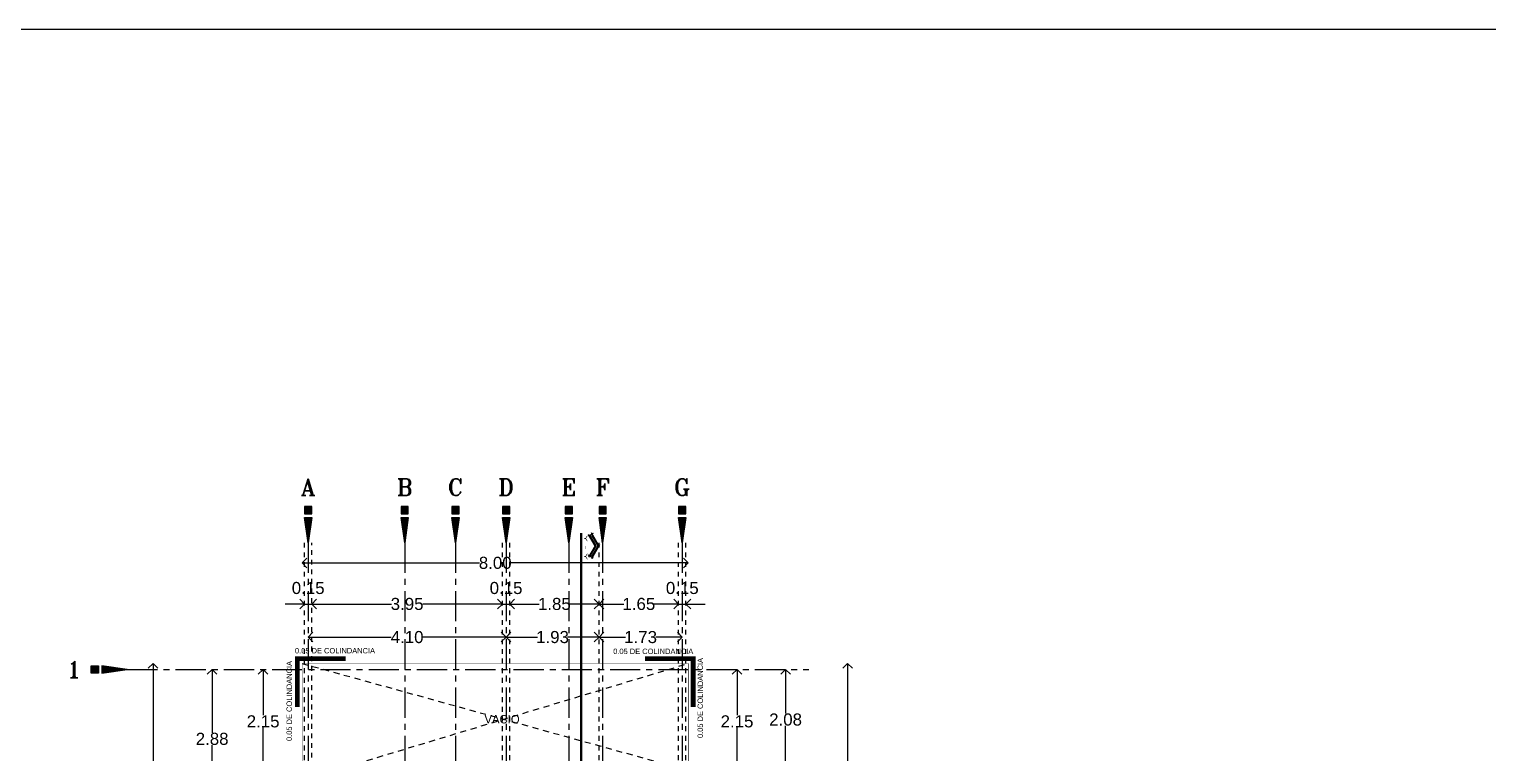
# Model space of a CAD drawing. Header units: metres. Extents: x -58 to 722, y -1100 to 345.
# Drawn here: x 48.86 to 79.07, y -481.04 to -466.05 of the extents above; entities that cross this region are included whole.
import ezdxf
from ezdxf.enums import TextEntityAlignment as Align

# ---------------------------------------------------------------- set-up
doc = ezdxf.new("R2010")
doc.units = ezdxf.units.M
doc.header["$MEASUREMENT"] = 0
for name, pattern in [('ACAD_ISO07W100', [3, 0, -3]), ('CENTER2', [1.125, 0.75, -0.125, 0.125, -0.125]), ('CENTERX2', [4, 2.5, -0.5, 0.5, -0.5]), ('HIDDEN2', [0.1875, 0.125, -0.0625])]:
    doc.linetypes.add(name, pattern=pattern)
doc.layers.get('0').update_dxf_attribs({"color": 255})
doc.layers.get('DEFPOINTS').update_dxf_attribs({"color": 250})
for name, color, linetype in [('FSR_ARQ_001TERRENO', 8, 'Continuous'), ('FSR_ARQ_007PROYECCIONES', 200, 'HIDDEN2'), ('FSR_ARQ_014TEXTOS', 142, 'Continuous'), ('FSR_ARQ_015COTAS', 125, 'Continuous'), ('FSR_ARQ_016EJES', 135, 'CENTER2'), ('FSR_ARQ_017EJESTEXT', 135, 'Continuous'), ('FSR_ARQ_022AREAS', 110, 'Continuous'), ('FSR_ARQ_024LINEACORTE', 10, 'Continuous')]:
    doc.layers.add(name, color=color, linetype=linetype)
doc.styles.add('Arial', font='arial.ttf')
doc.styles.add('ESPACIOS', font='GOTHIC.TTF')
doc.styles.add('ROMANT', font='romant.shx')
doc.styles.add('style1', font='arial.ttf')
doc.dimstyles.new('PP_PACO', dxfattribs={"dimtxt": 0.18, "dimasz": 0.075, "dimexe": 0.075, "dimexo": 0, "dimgap": 0, "dimtad": 0, "dimtih": 1, "dimtoh": 1, "dimzin": 1, "dimdsep": 46, "dimtxsty": 'style1', "dimcen": 0.15, "dimse1": 1, "dimse2": 1, "dimclrd": 256, "dimclre": 256, "dimadec": 0, "dimazin": 0, "dimtfac": 1, "dimtmove": 0, "dimatfit": 3, "dimfxl": 0.075, "dimarcsym": 0})

# ---------------------------------------------------------------- blocks, each defined once
blk = doc.blocks.new('Di-p0101')
at = {"const_width": 0.2}
blk.add_lwpolyline([(0, 0.8), (0, 1)], dxfattribs=at)
for points in [[(0.1, 1), (0.1, 0.8), (-0.1, 0.8), (-0.1, 1)], [(0, 0), (0.1, 0.7), (-0.1, 0.7)]]:
    blk.add_lwpolyline(points, close=True)
blk.add_lwpolyline([(0, 0, 0, 0.2, 0), (0, 0.7, 0.2, 0.2, 0)], format="xyseb")
at = {"style": 'ROMANT'}
blk.add_attdef('1', text='', height=0.6, dxfattribs=at).set_placement((0, 1.3), align=Align.CENTER)
blk = doc.blocks.new('Di-p0102')
at = {"const_width": 0.2}
blk.add_lwpolyline([(-0.8, 0), (-1, 0)], dxfattribs=at)
for points in [[(-1, 0.1), (-0.8, 0.1), (-0.8, -0.1), (-1, -0.1)], [(0, 0), (-0.7, 0.1), (-0.7, -0.1)]]:
    blk.add_lwpolyline(points, close=True)
blk.add_lwpolyline([(0, 0, 0, 0.2, 0), (-0.7, 0, 0.2, 0.2, 0)], format="xyseb")
at = {"style": 'ROMANT'}
blk.add_attdef('A', text='', height=0.6, dxfattribs=at).set_placement((-1.3, 0), align=Align.MIDDLE_RIGHT)
blk = doc.blocks.new('_Open90')
at = {"color": 0, "linetype": 'ByBlock', "lineweight": -2}
for p, q in [((0, 0), (-1, 0)), ((-0.5, 0.5), (0, 0)), ((0, 0), (-0.5, -0.5))]:
    blk.add_line(p, q, dxfattribs=at)
blk = doc.blocks.new('*D450')
at = {"layer": 'DEFPOINTS', "color": 0, "ltscale": 0.005, "transparency": 16777216}
for p in [(53.704, -479.311), (53.897, -479.311), (53.927, -481.462)]:
    blk.add_point(p, dxfattribs=at)
at = {"layer": 'FSR_ARQ_015COTAS', "lineweight": -2, "ltscale": 0.005, "transparency": 16777216}
for p, q in [((53.704, -479.511), (53.704, -480.259)), ((53.704, -481.262), (53.704, -480.514))]:
    blk.add_line(p, q, dxfattribs=at)
at = {"layer": 'FSR_ARQ_015COTAS', "lineweight": -2, "ltscale": 0.005, "transparency": 16777216, "xscale": 0.2, "yscale": 0.2, "zscale": 0.2}
for p, rotation in [((53.704, -479.311), 90), ((53.704, -481.462), 270)]:
    blk.add_blockref('_Open90', p, dxfattribs=dict(at, rotation=rotation))
at = {"layer": 'FSR_ARQ_015COTAS', "color": 0, "ltscale": 0.005, "transparency": 16777216, "insert": (53.704, -480.387), "char_height": 0.25, "attachment_point": 5, "style": 'style1'}
blk.add_mtext('2.15', dxfattribs=at)
blk = doc.blocks.new('*D451')
at = {"layer": 'DEFPOINTS', "color": 0, "ltscale": 0.005, "transparency": 16777216}
for p in [(52.921, -479.311), (52.648, -482.187), (52.921, -482.187)]:
    blk.add_point(p, dxfattribs=at)
at = {"layer": 'FSR_ARQ_015COTAS', "lineweight": -2, "ltscale": 0.005, "transparency": 16777216}
for p, q in [((52.648, -479.511), (52.648, -480.621)), ((52.648, -481.987), (52.648, -480.876))]:
    blk.add_line(p, q, dxfattribs=at)
at = {"layer": 'FSR_ARQ_015COTAS', "lineweight": -2, "ltscale": 0.005, "transparency": 16777216, "xscale": 0.2, "yscale": 0.2, "zscale": 0.2}
for p, rotation in [((52.648, -479.311), 90), ((52.648, -482.187), 270)]:
    blk.add_blockref('_Open90', p, dxfattribs=dict(at, rotation=rotation))
at = {"layer": 'FSR_ARQ_015COTAS', "color": 0, "ltscale": 0.005, "transparency": 16777216, "insert": (52.648, -480.749), "char_height": 0.25, "attachment_point": 5, "style": 'style1'}
blk.add_mtext('2.88', dxfattribs=at)
blk = doc.blocks.new('*D458')
at = {"layer": 'DEFPOINTS', "color": 0, "ltscale": 0.005, "transparency": 16777216}
for p in [(54.512, -479.186), (51.423, -494.186), (54.512, -494.186)]:
    blk.add_point(p, dxfattribs=at)
at = {"layer": 'FSR_ARQ_015COTAS', "lineweight": -2, "ltscale": 0.005, "transparency": 16777216}
for p, q in [((51.423, -479.386), (51.423, -486.558)), ((51.423, -493.986), (51.423, -486.814))]:
    blk.add_line(p, q, dxfattribs=at)
at = {"layer": 'FSR_ARQ_015COTAS', "lineweight": -2, "ltscale": 0.005, "transparency": 16777216, "xscale": 0.2, "yscale": 0.2, "zscale": 0.2}
for p, rotation in [((51.423, -479.186), 90), ((51.423, -494.186), 270)]:
    blk.add_blockref('_Open90', p, dxfattribs=dict(at, rotation=rotation))
at = {"layer": 'FSR_ARQ_015COTAS', "color": 0, "ltscale": 0.005, "transparency": 16777216, "insert": (51.423, -486.686), "char_height": 0.25, "attachment_point": 5, "style": 'style1'}
blk.add_mtext('15.00', dxfattribs=at)
blk = doc.blocks.new('*D459')
at = {"layer": 'DEFPOINTS', "color": 0, "ltscale": 0.005, "transparency": 16777216}
for p in [(63.202, -479.311), (63.202, -481.462), (63.521, -481.462)]:
    blk.add_point(p, dxfattribs=at)
at = {"layer": 'FSR_ARQ_015COTAS', "lineweight": -2, "ltscale": 0.005, "transparency": 16777216}
for p, q in [((63.521, -479.511), (63.521, -480.259)), ((63.521, -481.262), (63.521, -480.514))]:
    blk.add_line(p, q, dxfattribs=at)
at = {"layer": 'FSR_ARQ_015COTAS', "lineweight": -2, "ltscale": 0.005, "transparency": 16777216, "xscale": 0.2, "yscale": 0.2, "zscale": 0.2}
for p, rotation in [((63.521, -479.311), 90), ((63.521, -481.462), 270)]:
    blk.add_blockref('_Open90', p, dxfattribs=dict(at, rotation=rotation))
at = {"layer": 'FSR_ARQ_015COTAS', "color": 0, "ltscale": 0.005, "transparency": 16777216, "insert": (63.521, -480.387), "char_height": 0.25, "attachment_point": 5, "style": 'style1'}
blk.add_mtext('2.15', dxfattribs=at)
blk = doc.blocks.new('*D465')
at = {"layer": 'DEFPOINTS', "color": 0, "ltscale": 0.005, "transparency": 16777216}
for p in [(64.319, -479.311), (64.319, -481.387), (64.527, -481.387)]:
    blk.add_point(p, dxfattribs=at)
at = {"layer": 'FSR_ARQ_015COTAS', "lineweight": -2, "ltscale": 0.005, "transparency": 16777216}
for p, q in [((64.527, -479.511), (64.527, -480.221)), ((64.527, -481.187), (64.527, -480.477))]:
    blk.add_line(p, q, dxfattribs=at)
at = {"layer": 'FSR_ARQ_015COTAS', "lineweight": -2, "ltscale": 0.005, "transparency": 16777216, "xscale": 0.2, "yscale": 0.2, "zscale": 0.2}
for p, rotation in [((64.527, -479.311), 90), ((64.527, -481.387), 270)]:
    blk.add_blockref('_Open90', p, dxfattribs=dict(at, rotation=rotation))
at = {"layer": 'FSR_ARQ_015COTAS', "color": 0, "ltscale": 0.005, "transparency": 16777216, "insert": (64.527, -480.349), "char_height": 0.25, "attachment_point": 5, "style": 'style1'}
blk.add_mtext('2.08', dxfattribs=at)
blk = doc.blocks.new('*D476')
at = {"layer": 'DEFPOINTS', "color": 0, "ltscale": 0.005, "transparency": 16777216}
for p in [(62.29, -479.186), (65.81, -479.186), (62.29, -494.186)]:
    blk.add_point(p, dxfattribs=at)
at = {"layer": 'FSR_ARQ_015COTAS', "lineweight": -2, "ltscale": 0.005, "transparency": 16777216}
for p, q in [((65.81, -479.386), (65.81, -486.558)), ((65.81, -493.986), (65.81, -486.814))]:
    blk.add_line(p, q, dxfattribs=at)
at = {"layer": 'FSR_ARQ_015COTAS', "lineweight": -2, "ltscale": 0.005, "transparency": 16777216, "xscale": 0.2, "yscale": 0.2, "zscale": 0.2}
for p, rotation in [((65.81, -479.186), 90), ((65.81, -494.186), 270)]:
    blk.add_blockref('_Open90', p, dxfattribs=dict(at, rotation=rotation))
at = {"layer": 'FSR_ARQ_015COTAS', "color": 0, "ltscale": 0.005, "transparency": 16777216, "insert": (65.81, -486.686), "char_height": 0.25, "attachment_point": 5, "style": 'style1'}
blk.add_mtext('15.00', dxfattribs=at)
blk = doc.blocks.new('*D488')
at = {"layer": 'DEFPOINTS', "color": 0, "ltscale": 0.005, "transparency": 16777216}
for p in [(54.637, -478.838), (58.737, -478.641), (58.737, -478.838)]:
    blk.add_point(p, dxfattribs=at)
at = {"layer": 'FSR_ARQ_015COTAS', "lineweight": -2, "ltscale": 0.005, "transparency": 16777216}
for p, q in [((54.837, -478.641), (56.358, -478.641)), ((58.537, -478.641), (57.016, -478.641))]:
    blk.add_line(p, q, dxfattribs=at)
at = {"layer": 'FSR_ARQ_015COTAS', "lineweight": -2, "ltscale": 0.005, "transparency": 16777216, "xscale": 0.2, "yscale": 0.2, "zscale": 0.2, "rotation": 180}
blk.add_blockref('_Open90', (54.637, -478.641), dxfattribs=at)
at = {"layer": 'FSR_ARQ_015COTAS', "lineweight": -2, "ltscale": 0.005, "transparency": 16777216, "xscale": 0.2, "yscale": 0.2, "zscale": 0.2}
blk.add_blockref('_Open90', (58.737, -478.641), dxfattribs=at)
at = {"layer": 'FSR_ARQ_015COTAS', "color": 0, "ltscale": 0.005, "transparency": 16777216, "insert": (56.687, -478.641), "char_height": 0.25, "attachment_point": 5, "style": 'style1'}
blk.add_mtext('4.10', dxfattribs=at)
blk = doc.blocks.new('*D489')
at = {"layer": 'DEFPOINTS', "color": 0, "ltscale": 0.005, "transparency": 16777216}
for p in [(58.737, -478.838), (60.662, -478.641), (60.662, -478.732)]:
    blk.add_point(p, dxfattribs=at)
at = {"layer": 'FSR_ARQ_015COTAS', "lineweight": -2, "ltscale": 0.005, "transparency": 16777216}
for p, q in [((58.937, -478.641), (59.386, -478.641)), ((60.462, -478.641), (60.012, -478.641))]:
    blk.add_line(p, q, dxfattribs=at)
at = {"layer": 'FSR_ARQ_015COTAS', "lineweight": -2, "ltscale": 0.005, "transparency": 16777216, "xscale": 0.2, "yscale": 0.2, "zscale": 0.2, "rotation": 180}
blk.add_blockref('_Open90', (58.737, -478.641), dxfattribs=at)
at = {"layer": 'FSR_ARQ_015COTAS', "lineweight": -2, "ltscale": 0.005, "transparency": 16777216, "xscale": 0.2, "yscale": 0.2, "zscale": 0.2}
blk.add_blockref('_Open90', (60.662, -478.641), dxfattribs=at)
at = {"layer": 'FSR_ARQ_015COTAS', "color": 0, "ltscale": 0.005, "transparency": 16777216, "insert": (59.699, -478.641), "char_height": 0.25, "attachment_point": 5, "style": 'style1'}
blk.add_mtext('1.93', dxfattribs=at)
blk = doc.blocks.new('*D490')
at = {"layer": 'DEFPOINTS', "color": 0, "ltscale": 0.005, "transparency": 16777216}
for p in [(60.662, -478.732), (62.387, -478.641), (62.387, -478.791)]:
    blk.add_point(p, dxfattribs=at)
at = {"layer": 'FSR_ARQ_015COTAS', "lineweight": -2, "ltscale": 0.005, "transparency": 16777216}
for p, q in [((60.862, -478.641), (61.211, -478.641)), ((62.187, -478.641), (61.837, -478.641))]:
    blk.add_line(p, q, dxfattribs=at)
at = {"layer": 'FSR_ARQ_015COTAS', "lineweight": -2, "ltscale": 0.005, "transparency": 16777216, "xscale": 0.2, "yscale": 0.2, "zscale": 0.2, "rotation": 180}
blk.add_blockref('_Open90', (60.662, -478.641), dxfattribs=at)
at = {"layer": 'FSR_ARQ_015COTAS', "lineweight": -2, "ltscale": 0.005, "transparency": 16777216, "xscale": 0.2, "yscale": 0.2, "zscale": 0.2}
blk.add_blockref('_Open90', (62.387, -478.641), dxfattribs=at)
at = {"layer": 'FSR_ARQ_015COTAS', "color": 0, "ltscale": 0.005, "transparency": 16777216, "insert": (61.524, -478.641), "char_height": 0.25, "attachment_point": 5, "style": 'style1'}
blk.add_mtext('1.73', dxfattribs=at)
blk = doc.blocks.new('*D491')
at = {"layer": 'DEFPOINTS', "color": 0, "ltscale": 0.005, "transparency": 16777216}
for p in [(54.712, -477.955), (54.562, -478.239), (54.712, -478.239)]:
    blk.add_point(p, dxfattribs=at)
at = {"layer": 'FSR_ARQ_015COTAS', "lineweight": -2, "ltscale": 0.005, "transparency": 16777216}
for p, q in [((54.362, -477.955), (54.162, -477.955)), ((54.562, -477.955), (54.712, -477.955)), ((54.912, -477.955), (55.112, -477.955))]:
    blk.add_line(p, q, dxfattribs=at)
at = {"layer": 'FSR_ARQ_015COTAS', "lineweight": -2, "ltscale": 0.005, "transparency": 16777216, "xscale": 0.2, "yscale": 0.2, "zscale": 0.2}
blk.add_blockref('_Open90', (54.562, -477.955), dxfattribs=at)
at = {"layer": 'FSR_ARQ_015COTAS', "lineweight": -2, "ltscale": 0.005, "transparency": 16777216, "xscale": 0.2, "yscale": 0.2, "zscale": 0.2, "rotation": 180}
blk.add_blockref('_Open90', (54.712, -477.955), dxfattribs=at)
at = {"layer": 'FSR_ARQ_015COTAS', "color": 0, "ltscale": 0.005, "transparency": 16777216, "insert": (54.637, -477.625), "char_height": 0.25, "attachment_point": 5, "style": 'style1'}
blk.add_mtext('0.15', dxfattribs=at)
blk = doc.blocks.new('*D492')
at = {"layer": 'DEFPOINTS', "color": 0, "ltscale": 0.005, "transparency": 16777216}
for p in [(58.662, -477.955), (54.712, -478.239), (58.662, -478.423)]:
    blk.add_point(p, dxfattribs=at)
at = {"layer": 'FSR_ARQ_015COTAS', "lineweight": -2, "ltscale": 0.005, "transparency": 16777216}
for p, q in [((54.912, -477.955), (56.361, -477.955)), ((58.462, -477.955), (57.012, -477.955))]:
    blk.add_line(p, q, dxfattribs=at)
at = {"layer": 'FSR_ARQ_015COTAS', "lineweight": -2, "ltscale": 0.005, "transparency": 16777216, "xscale": 0.2, "yscale": 0.2, "zscale": 0.2, "rotation": 180}
blk.add_blockref('_Open90', (54.712, -477.955), dxfattribs=at)
at = {"layer": 'FSR_ARQ_015COTAS', "lineweight": -2, "ltscale": 0.005, "transparency": 16777216, "xscale": 0.2, "yscale": 0.2, "zscale": 0.2}
blk.add_blockref('_Open90', (58.662, -477.955), dxfattribs=at)
at = {"layer": 'FSR_ARQ_015COTAS', "color": 0, "ltscale": 0.005, "transparency": 16777216, "insert": (56.687, -477.955), "char_height": 0.25, "attachment_point": 5, "style": 'style1'}
blk.add_mtext('3.95', dxfattribs=at)
blk = doc.blocks.new('*D493')
at = {"layer": 'DEFPOINTS', "color": 0, "ltscale": 0.005, "transparency": 16777216}
for p in [(58.812, -477.955), (58.662, -478.423), (58.812, -478.449)]:
    blk.add_point(p, dxfattribs=at)
at = {"layer": 'FSR_ARQ_015COTAS', "lineweight": -2, "ltscale": 0.005, "transparency": 16777216}
for p, q in [((58.462, -477.955), (58.262, -477.955)), ((58.662, -477.955), (58.812, -477.955)), ((59.012, -477.955), (59.212, -477.955))]:
    blk.add_line(p, q, dxfattribs=at)
at = {"layer": 'FSR_ARQ_015COTAS', "lineweight": -2, "ltscale": 0.005, "transparency": 16777216, "xscale": 0.2, "yscale": 0.2, "zscale": 0.2}
blk.add_blockref('_Open90', (58.662, -477.955), dxfattribs=at)
at = {"layer": 'FSR_ARQ_015COTAS', "lineweight": -2, "ltscale": 0.005, "transparency": 16777216, "xscale": 0.2, "yscale": 0.2, "zscale": 0.2, "rotation": 180}
blk.add_blockref('_Open90', (58.812, -477.955), dxfattribs=at)
at = {"layer": 'FSR_ARQ_015COTAS', "color": 0, "ltscale": 0.005, "transparency": 16777216, "insert": (58.737, -477.625), "char_height": 0.25, "attachment_point": 5, "style": 'style1'}
blk.add_mtext('0.15', dxfattribs=at)
blk = doc.blocks.new('*D494')
at = {"layer": 'DEFPOINTS', "color": 0, "ltscale": 0.005, "transparency": 16777216}
for p in [(60.662, -477.955), (58.812, -478.449), (60.662, -478.462)]:
    blk.add_point(p, dxfattribs=at)
at = {"layer": 'FSR_ARQ_015COTAS', "lineweight": -2, "ltscale": 0.005, "transparency": 16777216}
for p, q in [((59.012, -477.955), (59.423, -477.955)), ((60.462, -477.955), (60.051, -477.955))]:
    blk.add_line(p, q, dxfattribs=at)
at = {"layer": 'FSR_ARQ_015COTAS', "lineweight": -2, "ltscale": 0.005, "transparency": 16777216, "xscale": 0.2, "yscale": 0.2, "zscale": 0.2, "rotation": 180}
blk.add_blockref('_Open90', (58.812, -477.955), dxfattribs=at)
at = {"layer": 'FSR_ARQ_015COTAS', "lineweight": -2, "ltscale": 0.005, "transparency": 16777216, "xscale": 0.2, "yscale": 0.2, "zscale": 0.2}
blk.add_blockref('_Open90', (60.662, -477.955), dxfattribs=at)
at = {"layer": 'FSR_ARQ_015COTAS', "color": 0, "ltscale": 0.005, "transparency": 16777216, "insert": (59.737, -477.955), "char_height": 0.25, "attachment_point": 5, "style": 'style1'}
blk.add_mtext('1.85', dxfattribs=at)
blk = doc.blocks.new('*D495')
at = {"layer": 'DEFPOINTS', "color": 0, "ltscale": 0.005, "transparency": 16777216}
for p in [(62.312, -477.955), (60.662, -478.462), (62.312, -478.421)]:
    blk.add_point(p, dxfattribs=at)
at = {"layer": 'FSR_ARQ_015COTAS', "lineweight": -2, "ltscale": 0.005, "transparency": 16777216}
for p, q in [((60.862, -477.955), (61.173, -477.955)), ((62.112, -477.955), (61.801, -477.955))]:
    blk.add_line(p, q, dxfattribs=at)
at = {"layer": 'FSR_ARQ_015COTAS', "lineweight": -2, "ltscale": 0.005, "transparency": 16777216, "xscale": 0.2, "yscale": 0.2, "zscale": 0.2, "rotation": 180}
blk.add_blockref('_Open90', (60.662, -477.955), dxfattribs=at)
at = {"layer": 'FSR_ARQ_015COTAS', "lineweight": -2, "ltscale": 0.005, "transparency": 16777216, "xscale": 0.2, "yscale": 0.2, "zscale": 0.2}
blk.add_blockref('_Open90', (62.312, -477.955), dxfattribs=at)
at = {"layer": 'FSR_ARQ_015COTAS', "color": 0, "ltscale": 0.005, "transparency": 16777216, "insert": (61.487, -477.955), "char_height": 0.25, "attachment_point": 5, "style": 'style1'}
blk.add_mtext('1.65', dxfattribs=at)
blk = doc.blocks.new('*D496')
at = {"layer": 'DEFPOINTS', "color": 0, "ltscale": 0.005, "transparency": 16777216}
for p in [(62.462, -477.955), (62.312, -478.421), (62.462, -478.425)]:
    blk.add_point(p, dxfattribs=at)
at = {"layer": 'FSR_ARQ_015COTAS', "lineweight": -2, "ltscale": 0.005, "transparency": 16777216}
for p, q in [((62.112, -477.955), (61.912, -477.955)), ((62.312, -477.955), (62.462, -477.955)), ((62.662, -477.955), (62.862, -477.955))]:
    blk.add_line(p, q, dxfattribs=at)
at = {"layer": 'FSR_ARQ_015COTAS', "lineweight": -2, "ltscale": 0.005, "transparency": 16777216, "xscale": 0.2, "yscale": 0.2, "zscale": 0.2}
blk.add_blockref('_Open90', (62.312, -477.955), dxfattribs=at)
at = {"layer": 'FSR_ARQ_015COTAS', "lineweight": -2, "ltscale": 0.005, "transparency": 16777216, "xscale": 0.2, "yscale": 0.2, "zscale": 0.2, "rotation": 180}
blk.add_blockref('_Open90', (62.462, -477.955), dxfattribs=at)
at = {"layer": 'FSR_ARQ_015COTAS', "color": 0, "ltscale": 0.005, "transparency": 16777216, "insert": (62.387, -477.625), "char_height": 0.25, "attachment_point": 5, "style": 'style1'}
blk.add_mtext('0.15', dxfattribs=at)
blk = doc.blocks.new('*D497')
at = {"layer": 'DEFPOINTS', "color": 0, "ltscale": 0.005, "transparency": 16777216}
for p in [(62.512, -477.104), (54.512, -479.186), (62.512, -479.186)]:
    blk.add_point(p, dxfattribs=at)
at = {"layer": 'FSR_ARQ_015COTAS', "lineweight": -2, "ltscale": 0.005, "transparency": 16777216}
for p, q in [((54.712, -477.104), (58.187, -477.104)), ((62.312, -477.104), (58.836, -477.104))]:
    blk.add_line(p, q, dxfattribs=at)
at = {"layer": 'FSR_ARQ_015COTAS', "lineweight": -2, "ltscale": 0.005, "transparency": 16777216, "xscale": 0.2, "yscale": 0.2, "zscale": 0.2, "rotation": 180}
blk.add_blockref('_Open90', (54.512, -477.104), dxfattribs=at)
at = {"layer": 'FSR_ARQ_015COTAS', "lineweight": -2, "ltscale": 0.005, "transparency": 16777216, "xscale": 0.2, "yscale": 0.2, "zscale": 0.2}
blk.add_blockref('_Open90', (62.512, -477.104), dxfattribs=at)
at = {"layer": 'FSR_ARQ_015COTAS', "color": 0, "ltscale": 0.005, "transparency": 16777216, "insert": (58.512, -477.104), "char_height": 0.25, "attachment_point": 5, "style": 'style1'}
blk.add_mtext('8.00', dxfattribs=at)
blk = doc.blocks.new('Flecha_1')
blk.add_hatch(color=256).paths.add_polyline_path([(0, 0.00076), (0.00304, -0.001), (0.00285, -0.00132), (0, 0.00032), (-0.00285, -0.00132), (-0.00304, -0.001)])
for p, q in [((0.00032, 0.00127), (-0.00375, -0.00108)), ((0, 0), (-0.00328, -0.00189)), ((-0.00032, 0.00127), (0.00375, -0.00108)), ((0, 0), (0.00328, -0.00189)), ((-0.00361, -0.00057), (-0.00277, -0.00203)), ((0.00361, -0.00057), (0.00277, -0.00203))]:
    blk.add_line(p, q)
blk.add_lwpolyline([(0, 0.00076), (0.00304, -0.001), (0.00285, -0.00132), (0, 0.00032), (-0.00285, -0.00132), (-0.00304, -0.001)], close=True)
blk = doc.blocks.new('Acceso')
at = {"xscale": 2.4, "yscale": 2.4, "zscale": 2.4}
blk.add_blockref('Flecha_1', (0, -0.0026), dxfattribs=at)
at = {"style": 'Arial', "flags": 8}
for width, p, p2 in [(1.355995, (-0.009, -0.0102), (0.009, -0.0102)), (8.566837, (-0.009, -0.0132), (0.009, -0.0132))]:
    blk.add_attdef('A', text='', height=0.00225, dxfattribs=dict(at, width=width)).set_placement(p, p2, align=Align.FIT)

msp = doc.modelspace()

# ---------------------------------------------------------------- linework, layer by layer
at = {"layer": 'DEFPOINTS', "linetype": 'ACAD_ISO07W100', "ltscale": 0.005}
for p, q in [((54.562, -482.187), (54.562, -476.686)), ((54.712, -482.337), (54.712, -476.686)), ((58.662, -485.987), (58.662, -476.686)), ((58.812, -485.987), (58.812, -476.686)), ((60.662, -485.987), (60.662, -476.686)), ((62.312, -485.987), (62.312, -476.686)), ((62.462, -485.987), (62.462, -476.686))]:
    msp.add_line(p, q, dxfattribs=at)
at = {"layer": 'FSR_ARQ_001TERRENO', "const_width": 0.1}
for points in [[(54.412, -480.086), (54.412, -479.086), (55.412, -479.086)], [(61.612, -479.086), (62.612, -479.086), (62.612, -480.086)]]:
    msp.add_lwpolyline(points, dxfattribs=at)
at = {"layer": 'FSR_ARQ_001TERRENO', "const_width": 0.01}
msp.add_lwpolyline([(54.512, -494.186), (54.512, -479.186), (62.512, -479.186), (62.512, -494.186)], close=True, dxfattribs=at)
at = {"layer": 'FSR_ARQ_007PROYECCIONES'}
for p, q in [((54.512, -479.186), (62.462, -481.387)), ((54.562, -481.587), (62.512, -479.186))]:
    msp.add_line(p, q, dxfattribs=at)
at = {"layer": 'FSR_ARQ_016EJES', "linetype": 'CENTERX2', "ltscale": 0.25}
for p, q in [((54.637, -476.686), (54.637, -495.86)), ((56.637, -476.686), (56.637, -495.86)), ((57.687, -476.686), (57.687, -495.86)), ((58.737, -476.686), (58.737, -495.86)), ((60.037, -476.686), (60.037, -495.86)), ((60.737, -476.686), (60.737, -495.86)), ((62.387, -476.686), (62.387, -495.86)), ((50.891, -479.311), (65.012, -479.311))]:
    msp.add_line(p, q, dxfattribs=at)
at = {"layer": 'FSR_ARQ_022AREAS', "ltscale": 0.005}
msp.add_lwpolyline([(23.582, -466.05), (134.566, -466.05), (134.566, -507.747), (23.582, -507.747)], close=True, dxfattribs=at)
at = {"layer": 'FSR_ARQ_024LINEACORTE', "linetype": 'CENTER2', "const_width": 0.05}
msp.add_lwpolyline([(60.291, -496.51), (60.291, -476.484)], dxfattribs=at)

# ---------------------------------------------------------------- block references
at = {"layer": 'FSR_ARQ_017EJESTEXT', "lineweight": 0}
ref = msp.add_blockref('Di-p0101', (54.637, -476.686), dxfattribs=dict(at, xscale=-0.75, yscale=0.75, zscale=0.75))
ref.add_attrib('1', 'A', dxfattribs={"layer": '0', "height": 0.35, "style": 'ROMANT'}).set_placement((54.637, -475.711), align=Align.CENTER)
ref = msp.add_blockref('Di-p0101', (56.637, -476.686), dxfattribs=dict(at, xscale=-0.75, yscale=0.75, zscale=0.75))
ref.add_attrib('1', 'B', dxfattribs={"layer": '0', "height": 0.35, "style": 'ROMANT'}).set_placement((56.637, -475.711), align=Align.CENTER)
ref = msp.add_blockref('Di-p0101', (57.687, -476.686), dxfattribs=dict(at, xscale=-0.75, yscale=0.75, zscale=0.75))
ref.add_attrib('1', 'C', dxfattribs={"layer": '0', "height": 0.35, "style": 'ROMANT'}).set_placement((57.687, -475.711), align=Align.CENTER)
ref = msp.add_blockref('Di-p0101', (58.737, -476.686), dxfattribs=dict(at, xscale=-0.75, yscale=0.75, zscale=0.75))
ref.add_attrib('1', 'D', dxfattribs={"layer": '0', "height": 0.35, "style": 'ROMANT'}).set_placement((58.737, -475.711), align=Align.CENTER)
ref = msp.add_blockref('Di-p0101', (60.037, -476.686), dxfattribs=dict(at, xscale=-0.75, yscale=0.75, zscale=0.75))
ref.add_attrib('1', 'E', dxfattribs={"layer": '0', "height": 0.35, "style": 'ROMANT'}).set_placement((60.037, -475.711), align=Align.CENTER)
ref = msp.add_blockref('Di-p0101', (60.737, -476.686), dxfattribs=dict(at, xscale=-0.75, yscale=0.75, zscale=0.75))
ref.add_attrib('1', 'F', dxfattribs={"layer": '0', "height": 0.35, "style": 'ROMANT'}).set_placement((60.737, -475.711), align=Align.CENTER)
ref = msp.add_blockref('Di-p0101', (62.387, -476.686), dxfattribs=dict(at, xscale=-0.75, yscale=0.75, zscale=0.75))
ref.add_attrib('1', 'G', dxfattribs={"layer": '0', "height": 0.35, "style": 'ROMANT'}).set_placement((62.387, -475.711), align=Align.CENTER)
ref = msp.add_blockref('Di-p0102', (50.891, -479.311), dxfattribs=dict(at, xscale=0.75, yscale=0.75, zscale=0.75))
ref.add_attrib('A', '1', dxfattribs={"layer": '0', "height": 0.35, "style": 'ROMANT'}).set_placement((49.938, -479.311), align=Align.MIDDLE_RIGHT)
at = {"layer": 'FSR_ARQ_024LINEACORTE', "linetype": 'CENTER2'}
ref = msp.add_blockref('Acceso', (60.659, -476.75), dxfattribs=dict(at, xscale=29.61699996122224, yscale=29.61699996122224, zscale=29.61699996122224, rotation=270))
ref.add_attrib('A', 'Y - Y', dxfattribs={"layer": '0', "height": 0.0666, "rotation": 270, "style": 'Arial', "width": 2.57645}).set_placement((60.357, -476.517), (60.357, -477.05), align=Align.FIT)

# ---------------------------------------------------------------- texts
at = {"layer": 'FSR_ARQ_014TEXTOS', "attachment_point": 7, "style": 'ESPACIOS'}
for s, width, insert, char_height in [('0.05 DE COLINDANCIA', 3.09515, (54.364, -478.98), 0.112), ('0.05 DE COLINDANCIA', 3.09515, (60.956, -478.993), 0.112), ('VACIO', 2.22389, (58.29, -480.431), 0.175)]:
    msp.add_mtext_dynamic_manual_height_columns(s, width=width, gutter_width=0.525, heights=[0], dxfattribs=dict(at, insert=insert, char_height=char_height))
at = {"layer": 'FSR_ARQ_014TEXTOS', "char_height": 0.112, "attachment_point": 7, "rotation": 90, "style": 'ESPACIOS'}
for insert in [(54.302, -480.793), (62.817, -480.731)]:
    msp.add_mtext_dynamic_manual_height_columns('0.05 DE COLINDANCIA', width=3.09515, gutter_width=0.525, heights=[0], dxfattribs=dict(at, insert=insert))

# ---------------------------------------------------------------- dimensions: what is measured, and where the dimension line sits
at = {"layer": 'FSR_ARQ_015COTAS', "ltscale": 0.005}
for base, p1, p2, picture, middle in [((62.512, -477.104), (54.512, -479.186), (62.512, -479.186), '*D497', (58.512, -477.104)), ((54.712, -477.955), (54.562, -478.239), (54.712, -478.239), '*D491', (54.637, -477.625)), ((58.812, -477.955), (58.662, -478.423), (58.812, -478.449), '*D493', (58.737, -477.625)), ((62.462, -477.955), (62.312, -478.421), (62.462, -478.425), '*D496', (62.387, -477.625)), ((58.662, -477.955), (54.712, -478.239), (58.662, -478.423), '*D492', (56.687, -477.955)), ((60.662, -477.955), (58.812, -478.449), (60.662, -478.462), '*D494', (59.737, -477.955)), ((62.312, -477.955), (60.662, -478.462), (62.312, -478.421), '*D495', (61.487, -477.955)), ((58.737, -478.641), (54.637, -478.838), (58.737, -478.838), '*D488', (56.687, -478.641)), ((60.661870821, -478.641051938), (58.736870821, -478.837525946), (60.661870821, -478.73184186), '*D489', (59.699370821, -478.641051938)), ((62.386870821, -478.641051938), (60.661870821, -478.73184186), (62.386870821, -478.79134759), '*D490', (61.524370821, -478.641051938))]:
    dim = msp.add_linear_dim(base=base, p1=p1, p2=p2, dimstyle='PP_PACO', override={"dimtxt": 0.25, "dimasz": 0.2, "dimblk1": 'Open90', "dimblk2": 'Open90', "dimsah": 1, "dimtmove": 2, "dimfxlon": 1}, dxfattribs=at)
    dim.commit()
    dim.dimension.update_dxf_attribs({"geometry": picture, "text_midpoint": middle})
for base, p1, p2, picture, middle in [((51.423, -494.186), (54.512, -479.186), (54.512, -494.186), '*D458', (51.423, -486.686)), ((65.81, -479.186), (62.29, -494.186), (62.29, -479.186), '*D476', (65.81, -486.686)), ((52.648, -482.187), (52.921, -479.311), (52.921, -482.187), '*D451', (52.648, -480.749)), ((53.704, -479.311), (53.927, -481.462), (53.897, -479.311), '*D450', (53.704, -480.387)), ((63.521, -481.462), (63.202, -479.311), (63.202, -481.462), '*D459', (63.521, -480.387)), ((64.527, -481.387), (64.319, -479.311), (64.319, -481.387), '*D465', (64.527, -480.349))]:
    dim = msp.add_linear_dim(base=base, p1=p1, p2=p2, angle=90, dimstyle='PP_PACO', override={"dimtxt": 0.25, "dimasz": 0.2, "dimblk1": 'Open90', "dimblk2": 'Open90', "dimsah": 1, "dimtmove": 1, "dimfxlon": 1}, dxfattribs=at)
    dim.commit()
    dim.dimension.update_dxf_attribs({"geometry": picture, "text_midpoint": middle})

doc.saveas('drawing.dxf')
